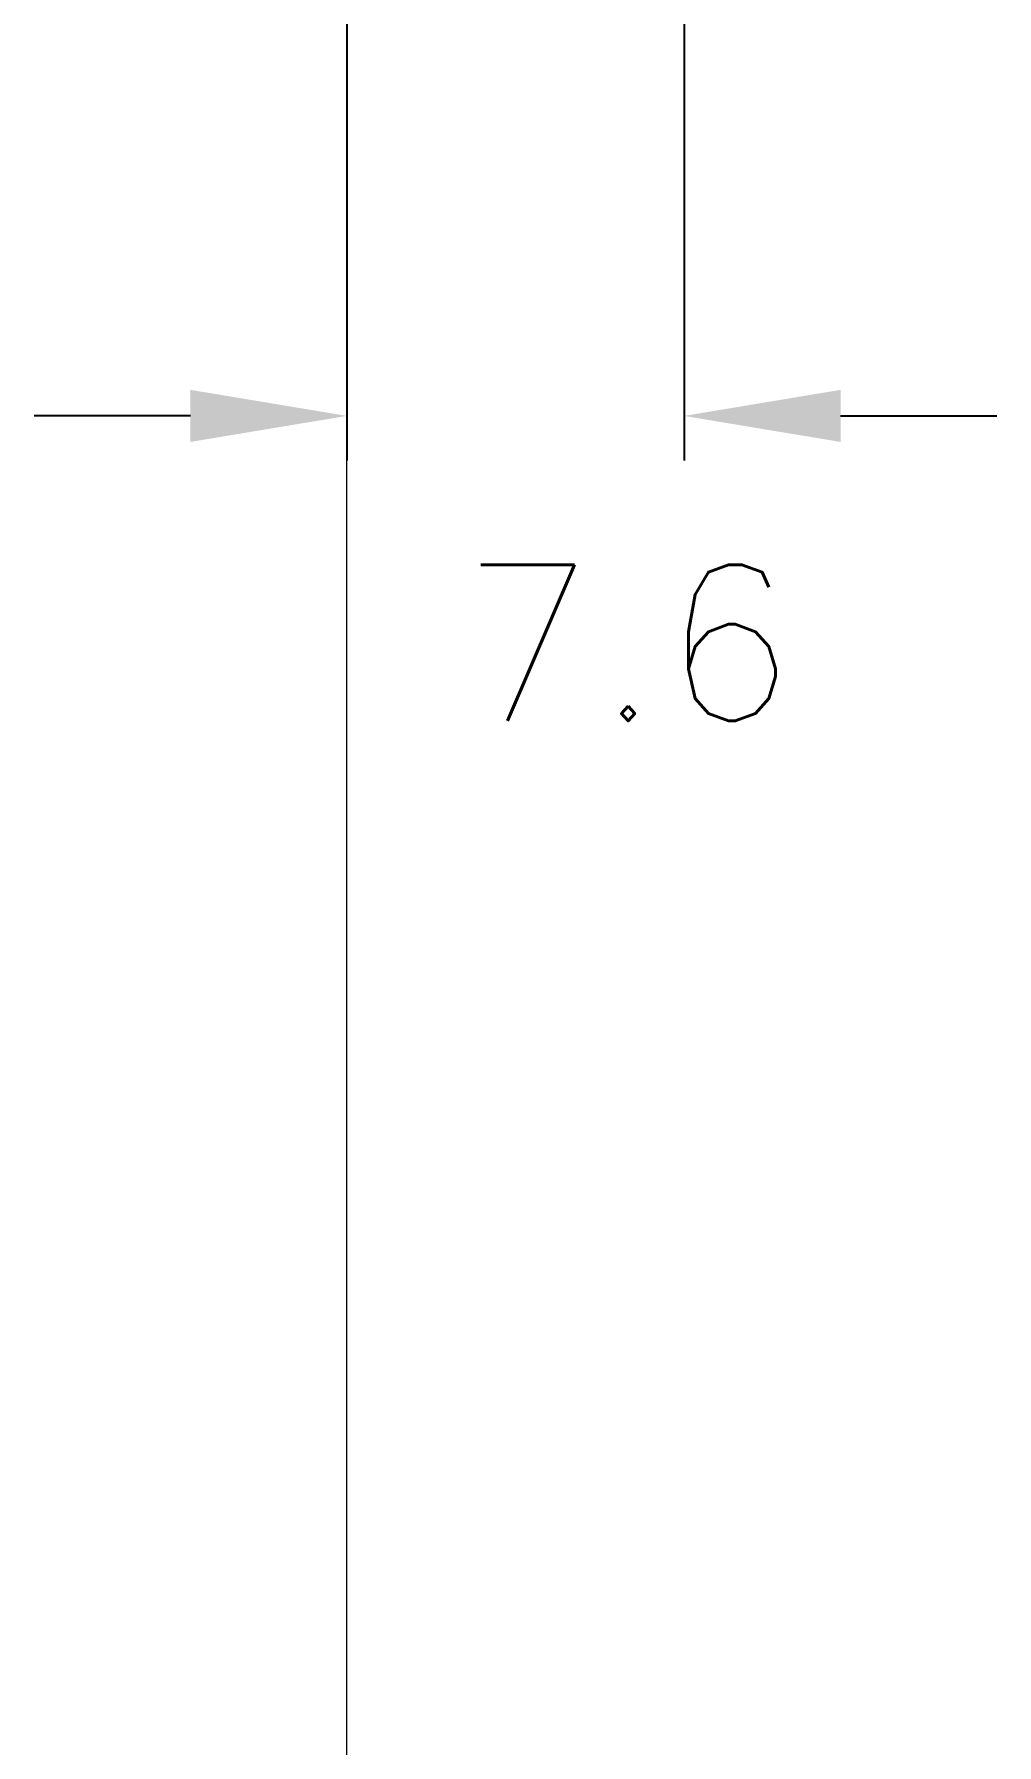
# Model space of a CAD drawing. Extents: x 4137 to 28680, y 2446 to 6814.
# Drawn here: x 15285.83 to 15307.39, y 3100.95 to 3139.26 of the extents above; entities that cross this region are included whole.
import ezdxf

# ---------------------------------------------------------------- set-up
doc = ezdxf.new("R2010")
doc.units = 0
doc.header["$LTSCALE"] = 0.5
doc.layers.get('0').update_dxf_attribs({"linetype": 'CONTINUOUS'})
doc.layers.get('DEFPOINTS').update_dxf_attribs({"linetype": 'CONTINUOUS'})
doc.layers.add('DIM', color=5, linetype='CONTINUOUS')
doc.styles.get("Standard").update_dxf_attribs({"font": 'simplex.shx'})
doc.dimstyles.new('YP115', dxfattribs={"dimscale": 0, "dimtxt": 37.5, "dimasz": 37.5, "dimexe": 0.5, "dimexo": 37.5, "dimgap": 22.5, "dimtad": 0, "dimtoh": 1, "dimdec": 1, "dimzin": 0, "dimdsep": 46, "dimtxsty": 'Standard', "dimcen": 0, "dimdle": 1.25, "dimadec": 0, "dimazin": 0, "dimtfac": 0.75, "dimtdec": 1, "dimtofl": 0, "dimtmove": 2, "dimatfit": 3, "dimfxl": 1, "dimtolj": 1, "dimtzin": 0, "dimarcsym": 0})

# ---------------------------------------------------------------- blocks, each defined once
blk = doc.blocks.new('*D48')
at = {"layer": 'DEFPOINTS', "color": 0, "transparency": 16777216}
for p in [(15300.39, 3160.443), (15292.83, 3145.821), (15292.83, 3130.711)]:
    blk.add_point(p, dxfattribs=at)
at = {"layer": 'DIM', "color": 0, "lineweight": -2, "transparency": 16777216}
for p, q in [((15300.39, 3159.443), (15300.39, 3129.711)), ((15292.83, 3144.821), (15292.83, 3129.711)), ((15289.33, 3130.711), (15285.83, 3130.711)), ((15303.89, 3130.711), (15307.39, 3130.711))]:
    blk.add_line(p, q, dxfattribs=at)
at = {"layer": 'DIM', "color": 0, "transparency": 16777216}
for points in [[(15289.33, 3131.294), (15289.33, 3130.128), (15292.83, 3130.711)], [(15303.89, 3131.294), (15303.89, 3130.128), (15300.39, 3130.711)]]:
    blk.add_solid(points, dxfattribs=at)
at = {"layer": 'DIM', "color": 0, "transparency": 16777216, "insert": (15299.133, 3125.628), "char_height": 3.5, "attachment_point": 5}
blk.add_mtext('\\A1;7.6', dxfattribs=at)
blk = doc.blocks.new('*D50')
at = {"layer": 'DEFPOINTS', "color": 0, "transparency": 16777216}
for p in [(15300.39, 3160.443), (15292.83, 3145.821), (15292.83, 3130.711)]:
    blk.add_point(p, dxfattribs=at)
at = {"layer": 'DIM', "color": 0, "lineweight": -2, "transparency": 16777216}
for p, q in [((15300.39, 3159.443), (15300.39, 3129.711)), ((15292.83, 3144.821), (15292.83, 3129.711)), ((15289.33, 3130.711), (15285.83, 3130.711)), ((15303.89, 3130.711), (15307.39, 3130.711))]:
    blk.add_line(p, q, dxfattribs=at)
at = {"layer": 'DIM', "color": 0, "transparency": 16777216}
for points in [[(15289.33, 3131.294), (15289.33, 3130.128), (15292.83, 3130.711)], [(15303.89, 3131.294), (15303.89, 3130.128), (15300.39, 3130.711)]]:
    blk.add_solid(points, dxfattribs=at)
at = {"layer": 'DIM', "color": 0, "transparency": 16777216, "insert": (15299.133, 3125.628), "char_height": 3.5, "attachment_point": 5}
blk.add_mtext('\\A1;7.6', dxfattribs=at)

msp = doc.modelspace()

# ---------------------------------------------------------------- linework, layer by layer
at = {"color": 7, "linetype": 'Continuous', "lineweight": 15}
msp.add_line((15292.83, 3082.323), (15292.83, 3289.593), dxfattribs=at)
msp.add_line((15292.83, 3082.323), (15292.83, 3289.593), dxfattribs=at)

# ---------------------------------------------------------------- dimensions: what is measured, and where the dimension line sits
at = {"layer": 'DIM'}
for picture in ['*D48', '*D50']:
    dim = msp.add_linear_dim(base=(15292.83, 3130.711), p1=(15300.39, 3160.443), p2=(15292.83, 3145.821), dimstyle='YP115', override={"dimscale": 1, "dimtxt": 3.5, "dimasz": 3.5, "dimexe": 1, "dimexo": 1, "dimgap": 0.9, "dimtoh": 0, "dimdle": 1.3}, dxfattribs=at)
    dim.commit()
    dim.dimension.update_dxf_attribs({"geometry": picture, "text_midpoint": (15299.133, 3125.628), "dimtype": 160})

doc.saveas('drawing.dxf')
